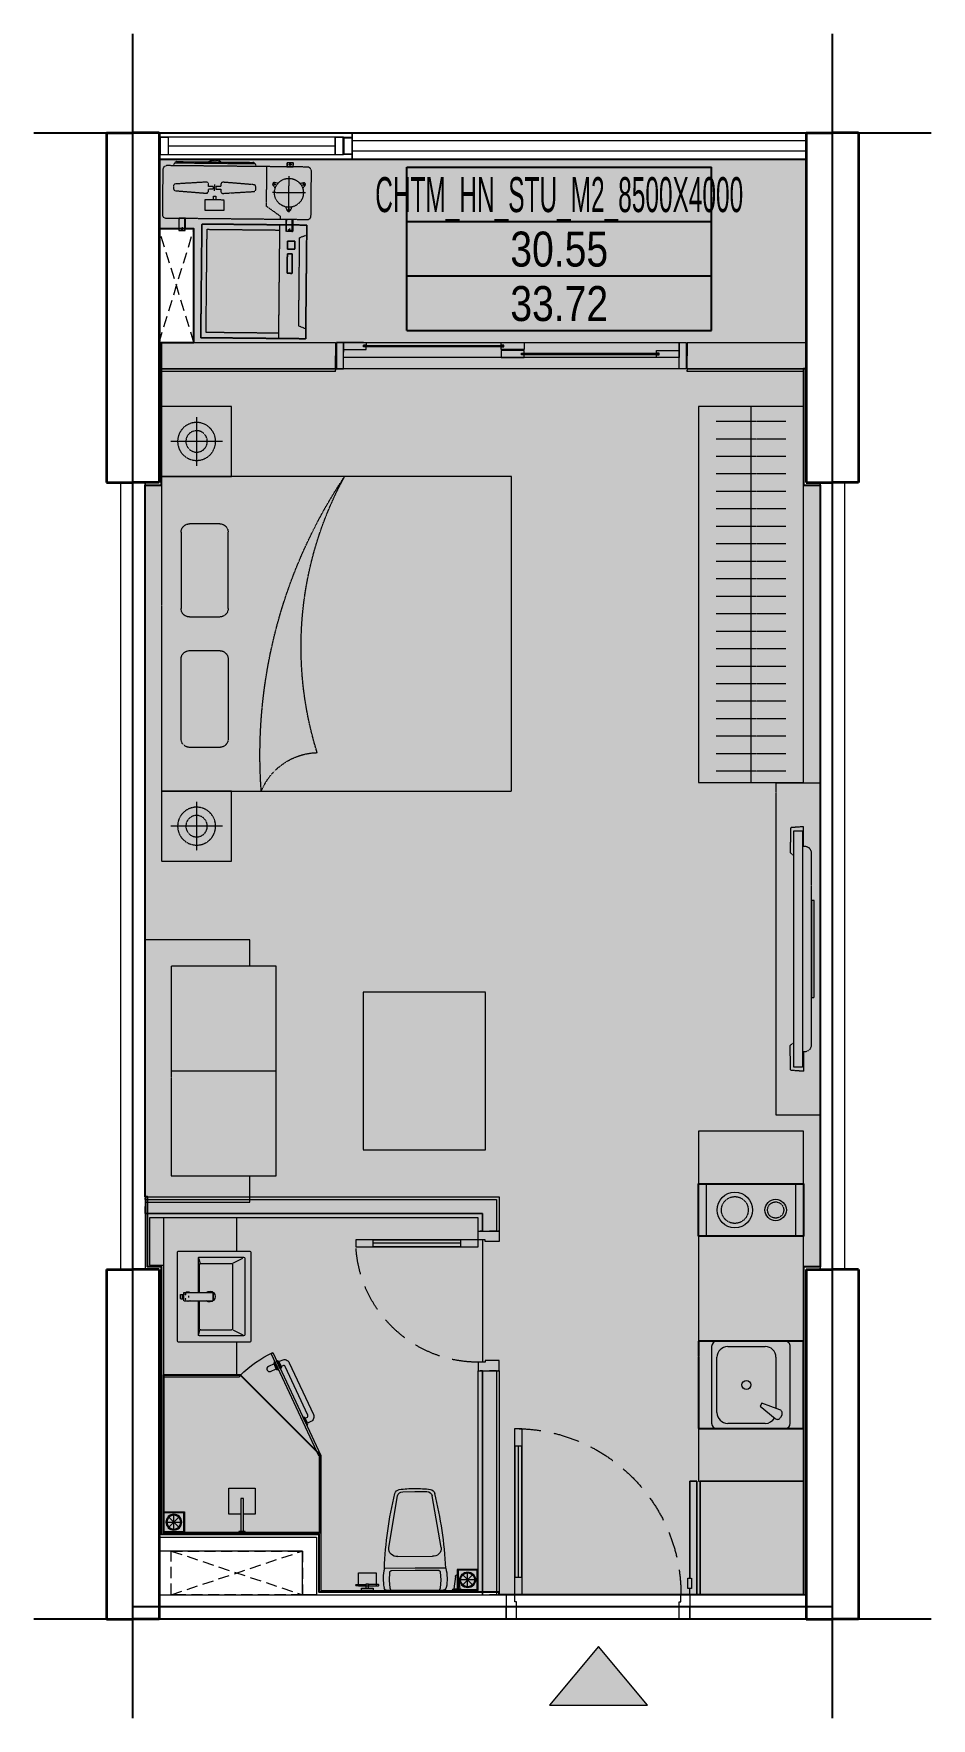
# Model space of a CAD drawing. Header units: millimetres. Extents: x -523 to 4610, y -735 to 8898.
import ezdxf
from ezdxf.enums import TextEntityAlignment as Align

# ---------------------------------------------------------------- set-up
doc = ezdxf.new("R2010")
doc.units = ezdxf.units.MM
doc.linetypes.add('3PN B$0$HIDDENX2', pattern=[0.75, 0.5, -0.25])
doc.linetypes.add('HIDDEN', pattern=[9.525, 6.35, -3.175])
doc.layers.get('0').update_dxf_attribs({"color": 231})
doc.layers.get('DefPoints').update_dxf_attribs({"color": 191})
doc.layers.add('A-AREA-SPACE', color=130, linetype='Continuous', plot=False)
doc.layers.add('A-AREA-WALL-CENTER', color=210, linetype='Continuous', plot=False)
for name, color, linetype, lineweight in [('A-CONC', 2, 'Continuous', 35), ('A-DOOR', 142, 'Continuous', 9), ('A-EQPM', 127, 'Continuous', 9), ('A-FNSH', 253, 'Continuous', 9), ('A-FURN', 251, 'Continuous', 5), ('A-Hatch mau co cau', 7, 'Continuous', 9), ('A-HIDD', 45, 'HIDDEN', 9), ('A-RAIL', 153, 'Continuous', 9), ('A-WALL', 1, 'Continuous', 13), ('A-WALL-INT', 31, 'Continuous', 20), ('A-WALL-PRTN', 6, 'Continuous', 9)]:
    doc.layers.add(name, color=color, linetype=linetype, lineweight=lineweight)
doc.layers.add('stu_t1', color=7, linetype='Continuous', true_color=0xaac0df)
doc.styles.add('VTK_Arial', font='arial.ttf', dxfattribs={"width": 0.8})

# ---------------------------------------------------------------- blocks, each defined once
blk = doc.blocks.new('DT-CAN')
at = {"layer": 'DefPoints'}
for p, q in [((-870.7, 0), (870.7, 0)), ((-870.7, -934.4), (-870.7, 0)), ((870.7, -934.4), (870.7, 0)), ((-870.7, -311.5), (870.7, -311.5)), ((-870.7, -622.9), (870.7, -622.9)), ((-870.7, -934.4), (870.7, -934.4))]:
    blk.add_line(p, q, dxfattribs=at)
at = {"layer": 'DefPoints', "color": 7, "style": 'VTK_Arial', "width": 0.5}
blk.add_attdef('LOAICAN', text='', height=200, dxfattribs=at).set_placement((0, -257.5), align=Align.CENTER)
at = {"layer": 'DefPoints', "color": 5, "style": 'VTK_Arial', "width": 0.8}
blk.add_attdef('DT-TT', text='', height=200, dxfattribs=at).set_placement((0, -569), align=Align.CENTER)
at = {"layer": 'DefPoints', "color": 6, "style": 'VTK_Arial', "width": 0.8}
blk.add_attdef('DT-TIM', text='', height=200, dxfattribs=at).set_placement((0, -880.4), align=Align.CENTER)
blk = doc.blocks.new('*U28')
at = {"ltscale": 0.3}
blk.add_lwpolyline([(45, -300), (45, 0), (555, 0), (555, -300)], close=True, dxfattribs=at)
for centre, radius in [((208, -149.9), 101.6), ((441.3, -149.9), 61.2)]:
    blk.add_circle(centre, radius, dxfattribs=at)
at = {"linetype": 'HIDDEN', "ltscale": 0.3}
for centre, radius in [((208, -149.9), 76.6), ((441.3, -149.9), 46.2)]:
    blk.add_circle(centre, radius, dxfattribs=at)
at = {"layer": 'DefPoints', "color": 250, "ltscale": 0.3}
blk.add_lwpolyline([(0, -300), (0, 0), (600, 0), (600, -300)], close=True, dxfattribs=at)
blk = doc.blocks.new('*U25')
at = {"linetype": 'HIDDEN', "ltscale": 0.3}
for p, q in [((650, 0), (0, 0)), ((0, 0), (0, -600)), ((0, 0), (0, -444.2)), ((0, 0), (650, 0)), ((650, -600), (650, 0)), ((650, 0), (650, -444.2)), ((30, -30), (620, -30)), ((30, -444.2), (30, -30)), ((620, -30), (620, -444.2)), ((0, -600), (0, -444.2)), ((650, -444.2), (0, -444.2)), ((620, -444.2), (30, -444.2)), ((650, -600), (650, -444.2)), ((56.2, -600), (72.3, -559.6)), ((72.3, -559.6), (577.7, -559.6)), ((373.1, -490.4), (373.1, -518.1)), ((483.8, -490.4), (373.1, -490.4)), ((373.1, -518.1), (483.8, -518.1)), ((483.8, -518.1), (483.8, -490.4)), ((511.5, -490.4), (511.5, -531.9)), ((557.7, -490.4), (511.5, -490.4)), ((511.5, -531.9), (557.7, -531.9)), ((557.7, -531.9), (557.7, -490.4)), ((577.7, -559.6), (593.8, -600)), ((0, -600), (650, -600)), ((0, -600), (650, -600))]:
    blk.add_line(p, q, dxfattribs=at)
for points in [[(650, -600), (0, -600), (0, 0), (650, 0)], [(650, -600), (0, -600), (0, -444.2), (0, 0), (650, 0), (650, -444.2)], [(30, -444.2), (30, -30), (620, -30), (620, -444.2)], [(483.8, -518.1), (373.1, -518.1), (373.1, -490.4), (483.8, -490.4)], [(557.7, -531.9), (511.5, -531.9), (511.5, -490.4), (557.7, -490.4)]]:
    blk.add_lwpolyline(points, close=True, dxfattribs=at)
blk = doc.blocks.new('E-CHUNG-TULANH-01')
at = {"linetype": 'HIDDEN', "ltscale": 0.3}
for p, q in [((300, 650), (0, 650)), ((0, 650), (0, 610)), ((0, 650), (555, 650)), ((0, 610), (0, 650)), ((0, 610), (650, 610)), ((650, 610), (0, 610)), ((0, 590), (0, 0)), ((650, 590), (0, 590)), ((0, 590), (650, 590)), ((0, 0), (0, 590)), ((310, 650), (300, 650)), ((555, 650), (310, 650)), ((615, 660), (555, 660)), ((555, 660), (555, 650)), ((555, 660), (555, 640)), ((615, 660), (555, 660)), ((555, 640), (615, 640)), ((615, 650), (615, 660)), ((615, 640), (615, 660)), ((650, 650), (615, 650)), ((650, 610), (650, 650)), ((650, 650), (650, 610)), ((650, 0), (650, 590)), ((650, 590), (650, 0))]:
    blk.add_line(p, q, dxfattribs=at)
blk.add_lwpolyline([(0, 0), (650, 0), (650, 590), (0, 590)], close=True, dxfattribs=at)
blk = doc.blocks.new('F-PN-GIUONG-2000X1800')
at = {"linetype": 'HIDDEN', "ltscale": 0.3}
for p, q in [((332.5, -250.5), (159.2, -250.5)), ((111.4, -298.4), (111.4, -755.8)), ((380.4, -755.8), (380.4, -298.4)), ((159.2, -803.7), (332.5, -803.7)), ((111.4, -1481), (111.4, -1044.2)), ((159.2, -996.3), (332.5, -996.3)), ((380.4, -1044.2), (380.4, -1481)), ((332.5, -1528.8), (159.2, -1528.8))]:
    blk.add_line(p, q, dxfattribs=at)
blk.add_lwpolyline([(2000, 0), (2000, -1800), (0, -1800), (0, 0), (2000, 0)], dxfattribs=at)
for centre, radius, start, end in [((3425.4, -206.5), 2863.1, 175.86471, 213.81984), ((898.8, 135.1), 355.7, 202.32224, 268.49672), ((159.2, -298.4), 47.8, 90, 180), ((332.5, -298.4), 47.8, 0, 90), ((2827.6, -825.1), 2030.2, 162.67464, 208.69937), ((159.2, -755.8), 47.8, 180, 270), ((332.5, -755.8), 47.8, 270, 0), ((159.2, -1044.2), 47.8, 90, 180), ((332.5, -1044.2), 47.8, 0, 90), ((159.2, -1481), 47.8, 180, 270), ((332.5, -1481), 47.8, 270, 0)]:
    blk.add_arc(centre, radius, start, end, dxfattribs=at)
blk = doc.blocks.new('*U26')
at = {"ltscale": 0.3}
blk.add_lwpolyline([(600, 2000), (0, 2000), (0, 0), (600, 0)], close=True, dxfattribs=at)
blk = doc.blocks.new('*U27')
at = {"lineweight": 5, "ltscale": 0.3}
for p, q in [((494.3, 0), (105.7, 0)), ((75, -30.7), (75, -469.3)), ((123.4, -77.5), (131.6, -63.2)), ((247.8, -128), (162.3, -57.7)), ((218.2, -30), (433, -30)), ((494.3, -91.4), (494.3, -408)), ((525, -469.3), (525, -30.7)), ((133.9, -106.9), (237.5, -145.7)), ((156.8, -408), (156.8, -115.5)), ((237.5, -145.7), (247.8, -128)), ((433, -469.3), (218.2, -469.3)), ((105.7, -500), (494.3, -500))]:
    blk.add_line(p, q, dxfattribs=at)
blk.add_circle((325.6, -250), 25.6, dxfattribs=at)
for centre, radius, start, end in [((105.7, -30.7), 30.7, 89.99998, 179.99998), ((141.1, -87.7), 20.5, 149.99998, 249.46231), ((149.3, -73.5), 20.5, 50.53766, 149.99998), ((218.2, -91.4), 61.4, 89.99998, 149.41477), ((433, -91.4), 61.4, 359.99998, 89.99998), ((494.3, -30.7), 30.7, 359.99998, 89.99998), ((105.7, -469.3), 30.7, 179.99998, 269.99998), ((218.2, -408), 61.4, 179.99998, 269.99998), ((433, -408), 61.4, 269.99998, 359.99998), ((494.3, -469.3), 30.7, 269.99998, 359.99998)]:
    blk.add_arc(centre, radius, start, end, dxfattribs=at)
at = {"layer": 'DefPoints', "color": 250, "linetype": 'HIDDEN', "ltscale": 0.3}
blk.add_lwpolyline([(0, 0), (0, -500), (600, -500), (600, 0)], close=True, dxfattribs=at)
blk = doc.blocks.new('E-CHUNG-CUCNONG-DH')
at = {"linetype": 'HIDDEN', "ltscale": 0.3}
for p, q in [((292.8, 313.7), (311.7, 313.7)), ((302.2, 304.3), (302.2, 323.2)), ((-127.5, 157.6), (-127.5, 194.3)), ((221.4, 195.2), (205, 204.7)), ((217.9, 208.1), (208.5, 191.8)), ((297.5, 56.8), (297.5, 245.7)), ((373.6, 195.2), (390, 204.7)), ((386.5, 191.8), (377.1, 208.1)), ((391.9, 151.3), (203.1, 151.3)), ((288.1, 53.9), (306.9, 53.9)), ((297.5, 63.4), (297.5, 44.5)), ((-302.2, -61.4), (-321.1, -61.4)), ((-311.7, -51.9), (-311.7, -70.8)), ((292.8, -61.4), (311.7, -61.4)), ((302.2, -51.9), (302.2, -70.8))]:
    blk.add_line(p, q, dxfattribs=at)
blk.add_lwpolyline([(-406.1, 0), (406.1, 0, 0.414214), (425, 18.9), (425, 275.9, 0.414214), (401.4, 299.6), (-401.4, 299.6, 0.414214), (-425, 275.9), (-425, 18.9, 0.414214)], format="xyb", close=True, dxfattribs=at)
for points in [[(-363.6, 299.6), (-357.7, 314.3, -0.306678), (-344.6, 323.2), (89.6, 323.2, -0.306678), (102.7, 314.3), (108.6, 299.6)], [(219, 177.2), (205.8, 194.1, -0.677033), (214.5, 209.3), (235.8, 206.2)], [(359.2, 206.2), (380.5, 209.3, -0.677033), (389.2, 194.1), (376, 177.2)], [(314.2, 70.4), (306.3, 50.4, -0.677033), (288.7, 50.4), (280.8, 70.4)]]:
    blk.add_lwpolyline(points, format="xyb", dxfattribs=at)
for points in [[(102.7, 314.3), (-357.7, 314.3)], [(250.3, 0), (250.3, 16.2), (170, 72.6), (170, 299.6)], [(286.2, 323.2), (286.2, 299.6)], [(318.3, 323.2), (318.3, 299.6)], [(-134.4, 106.2), (-134.4, 128.2), (-120.6, 128.2), (-120.6, 106.2)], [(-327.7, -70.8), (-327.7, 0)], [(-295.6, -70.8), (-295.6, 0)], [(286.2, -70.8), (286.2, 0)], [(318.3, -70.8), (318.3, 0)]]:
    blk.add_lwpolyline(points, dxfattribs=at)
for points in [[(283.3, 299.6), (321.1, 299.6), (321.1, 323.2), (283.3, 323.2)], [(-182.9, 47.4), (-72.1, 47.4), (-72.1, 106.2), (-182.9, 106.2)], [(283.3, 0), (321.1, 0), (321.1, -70.8), (283.3, -70.8)], [(-292.8, 0), (-330.6, 0), (-330.6, -70.8), (-292.8, -70.8)]]:
    blk.add_lwpolyline(points, close=True, dxfattribs=at)
for centre, radius in [((302.2, 313.7), 4.72), ((297.5, 151.3), 82.6), ((-311.7, -61.4), 4.72), ((302.2, -61.4), 4.72)]:
    blk.add_circle(centre, radius, dxfattribs=at)
blk.add_arc((-127.5, 257.1), 75.6, 61.04446, 118.95554, dxfattribs=at)
for points, weights, knots in [([(-162.1, 193.1), (-162.1, 188.2), (-162.1, 183.3), (-148.2, 183.3), (-134.3, 183.3), (-134.3, 175.9), (-134.3, 168.6), (-148.2, 168.6), (-162.1, 168.6), (-162.1, 163.7), (-162.1, 158.8), (-162.1, 152.4), (-166.6, 148), (-171, 143.6), (-177.1, 144.2), (-264, 150.3), (-350.9, 156.5), (-363.6, 157.6), (-363.6, 171.1), (-363.6, 175.9), (-363.6, 180.7), (-363.6, 194.3), (-350.9, 195.4), (-264, 201.6), (-177.1, 207.7), (-171, 208.2), (-166.6, 203.9), (-162.1, 199.5), (-162.1, 193.1)], [1, 1, 1, 1, 1, 1, 1, 1, 1, 1, 1, 0.916058650995, 1, 0.916058650995, 1, 1, 1, 0.734760240583, 1, 1, 1, 0.734760240583, 1, 1, 1, 0.916058650995, 1, 0.916058650995, 1], [0, 0, 0, 1, 1, 2, 2, 3, 3, 4, 4, 5, 5, 5.825313, 5.825313, 6.650626, 6.650626, 7.650626, 7.650626, 9.141593, 9.141593, 10.141593, 10.141593, 11.632559, 11.632559, 12.632559, 12.632559, 13.457872, 13.457872, 14.283185, 14.283185, 14.283185]), ([(95.9, 156.5), (9, 150.3), (-77.9, 144.2), (-84, 143.6), (-88.4, 148), (-92.9, 152.4), (-92.9, 158.8), (-92.9, 163.7), (-92.9, 168.6), (-106.8, 168.6), (-120.7, 168.6), (-120.7, 175.9), (-120.7, 183.3), (-106.8, 183.3), (-92.9, 183.3), (-92.9, 188.2), (-92.9, 193.1), (-92.9, 199.5), (-88.4, 203.9), (-84, 208.2), (-77.9, 207.7), (9, 201.6), (95.9, 195.4), (108.6, 194.3), (108.6, 180.7), (108.6, 175.9), (108.6, 171.1), (108.6, 157.6), (95.9, 156.5)], [1, 1, 1, 0.916058650995, 1, 0.916058650995, 1, 1, 1, 1, 1, 1, 1, 1, 1, 1, 1, 0.916058650995, 1, 0.916058650995, 1, 1, 1, 0.734760240583, 1, 1, 1, 0.734760240583, 1], [0, 0, 0, 1, 1, 1.825313, 1.825313, 2.650626, 2.650626, 3.650626, 3.650626, 4.650626, 4.650626, 5.650626, 5.650626, 6.650626, 6.650626, 7.650626, 7.650626, 8.475939, 8.475939, 9.301253, 9.301253, 10.301253, 10.301253, 11.792219, 11.792219, 12.792219, 12.792219, 14.283185, 14.283185, 14.283185])]:
    blk.add_rational_spline(points, weights, degree=2, knots=knots, dxfattribs=at)
blk = doc.blocks.new('*U21')
at = {"linetype": 'HIDDEN', "ltscale": 0.3}
blk.add_line((1960, 85), (40, 85), dxfattribs=at)
for p, q in [((158.1, 15.5), (158.1, 24.5)), ((1060.6, 60.5), (1060.6, 69.5))]:
    blk.add_line(p, q)
blk.add_lwpolyline([(0, 0), (2000, 0), (2000, 150), (0, 150)], close=True)
for points in [[(40, 54.5), (40, 0), (0, 0), (0, 150), (40, 150), (40, 0), (40, 0), (40, 54.5)], [(1960, 54.5), (1960, 0), (2000, 0), (2000, 150), (1960, 150), (1960, 0), (1960, 0), (1960, 54.5)], [(155, 0), (40, 0), (40, 10), (40, 10), (40, 40), (155, 40), (162, 40), (170, 40), (170, 25), (155, 25), (155, 15)], [(155, 0), (162, 0), (170, 0), (170, 15), (155, 15)], [(158.1, 15.5), (954, 15.5), (954, 24.5), (158.1, 24.5)], [(1072.5, 45), (942.5, 45), (942.5, 45), (942.5, 45), (942.5, 85), (1057.5, 85), (1064.5, 85), (1072.5, 85), (1072.5, 70), (1057.5, 70), (1057.5, 60), (1072.5, 60), (1072.5, 45)], [(942.5, 0), (1072.5, 0), (1072.5, 0), (1072.5, 0), (1072.5, 40), (957.5, 40), (950.5, 40), (942.5, 40), (942.5, 25), (957.5, 25), (957.5, 15), (942.5, 15), (942.5, 0)], [(1060.6, 60.5), (1842, 60.5), (1842, 69.5), (1060.6, 69.5)], [(1960, 45), (1960, 45), (1960, 85), (1845.5, 85), (1838.5, 85), (1830.5, 85), (1830.5, 70), (1845.5, 70), (1845.5, 60)], [(1845.5, 60), (1830.5, 60), (1830.5, 45), (1960, 45), (1960, 45), (1960, 45), (1960, 45)]]:
    blk.add_lwpolyline(points)
blk = doc.blocks.new('E-VS-VOISENTAM-01')
at = {"color": 0}
blk.add_lwpolyline([(-105.3, -7.6), (-105.3, -75.1), (-255.3, -75.1), (-255.3, 74.9), (-105.3, 74.9), (-105.3, 7.4)], dxfattribs=at)
for points in [[(-195.1, -7.6), (-6.3, -7.6), (-6.3, 7.4), (-195.1, 7.4)], [(-6.3, -17.9), (0, -17.9), (0, 17.9), (-6.3, 17.9)]]:
    blk.add_lwpolyline(points, close=True, dxfattribs=at)
blk = doc.blocks.new('E-VS-LAVABO-01')
at = {"extrusion": (0, 0, -1)}
for p, q in [((-260, 86), (-260, 494)), ((-254, 500), (254, 500)), ((260, 494), (260, 86)), ((-225, 206), (-225, 459)), ((-219, 465), (219, 465)), ((-190.4, 397.6), (-218.8, 454.4)), ((-190, 213.5), (-190, 389)), ((-184, 395), (184, 395)), ((190, 213.5), (190, 389)), ((190.4, 397.6), (218.8, 454.4)), ((225, 459), (225, 206)), ((-24, 200), (-219, 200)), ((-217.6, 203), (-192.4, 208.4)), ((-24, 207.5), (-184, 207.5)), ((-22, 283.7), (22, 283.7)), ((184, 207.5), (24, 207.5)), ((219, 200), (24, 200)), ((217.6, 203), (192.4, 208.4)), ((-25.4, 150), (-26.5, 150)), ((-24, 150), (-24, 151.6)), ((-15.5, 128.2), (-13.1, 128.2)), ((-12.5, 124.1), (-12.5, 128.5)), ((-12.5, 99.6), (-12.5, 113.7)), ((-10.5, 115.7), (-7.5, 115.7)), ((10.5, 97.6), (-10.5, 97.6)), ((7.5, 115.5), (-7.5, 115.5)), ((5, 145), (-5, 145)), ((7.5, 115.7), (10.5, 115.7)), ((12.5, 123.8), (13.1, 123.8)), ((12.5, 99.6), (12.5, 113.7)), ((13.1, 126), (14.9, 126)), ((14.9, 123.8), (15.5, 123.8)), ((26.5, 150), (25.4, 150)), ((254, 80), (-254, 80))]:
    blk.add_line(p, q, dxfattribs=at)
for p, q in [((-260, 420), (-450, 420)), ((-450, 420), (-450, 0)), ((450, 420), (260, 420)), ((450, 0), (450, 420)), ((-450, 0), (450, 0))]:
    blk.add_line(p, q)
at = {"extrusion": (0, 0, -1), "flags": 128}
for points in [[(24, 119), (24, 281.7), (24, 282.4)], [(-24, 119), (-24, 281.7), (-24, 282.4)], [(-22, 117), (-15.6, 117), (15.6, 117), (22, 117)], [(12, 115), (14.4, 116.3), (15.6, 117)], [(12.8, 128.8), (15.5, 128.8), (15.5, 128.2), (13.1, 128.2), (13.1, 124.4), (15.5, 124.4), (15.5, 123.8), (12.8, 123.8), (15.5, 123.8)], [(11, 114), (10.5, 114), (-10.5, 114), (-11, 114)], [(10.5, 108.1), (0, 108.1), (-10.5, 108.1)], [(-15.6, 117), (-14.4, 116.3), (-12, 115)]]:
    blk.add_lwpolyline(points, dxfattribs=at)
for points in [[(22, 284.4), (-22, 284.4)], [(-12.5, 128.8), (-12.5, 123.8), (-13.1, 123.8), (-13.1, 126), (-14.9, 126), (-14.9, 123.8), (-15.5, 123.8), (-15.5, 128.8), (-14.9, 128.8), (-14.9, 126.6), (-13.1, 126.6), (-13.1, 128.8)]]:
    blk.add_lwpolyline(points, close=True, dxfattribs=at)
at = {"extrusion": (0, 0, -1)}
for centre, radius, start, end in [((254, 494), 6, 0, 90), ((-254, 494), 6, 90, 180), ((219, 459), 6, 0, 90), ((184, 389), 6, 0, 90), ((-184, 389), 6, 90, 180), ((-219, 459), 6, 90, 180), ((0, 265), 31, 320.62686, 219.37314), ((219, 206), 6, 270, 0), ((184, 213.5), 6, 270, 0), ((22, 281.7), 1.99, 0.21514, 90.21353), ((-22, 281.7), 1.99, 89.78647, 179.78486), ((-184, 213.5), 6, 180, 270), ((-219, 206), 6, 180, 270), ((0, 139.7), 27.5, 330.77713, 28.28414), ((0, 139.7), 26.5, 334.91237, 24.22074), ((22, 119), 2, 270, 0), ((12.8, 128.5), 0.298, 89.78647, 179.78486), ((12.8, 124.1), 0.298, 180.21514, 270.21353), ((12.8, 124.1), 0.298, 180.21514, 270.21353), ((10.5, 113.7), 2, 0, 39.64467), ((11, 112.5), 1.5, 0, 90), ((11, 109.6), 1.5, 270, 0), ((10.5, 99.6), 2, 270, 0), ((10.5, 113.7), 2, 40.21561, 90), ((-10.5, 113.7), 2, 90, 139.5327), ((-10.5, 99.6), 2, 180, 270), ((-11, 112.5), 1.5, 90, 180), ((-11, 109.6), 1.5, 180, 270), ((-10.5, 113.7), 2, 140.36277, 180), ((-22, 119), 2, 180, 270), ((0, 139.7), 26.5, 154.68391, 205.08763), ((0, 139.7), 27.5, 151.64819, 209.22287), ((254, 86), 6, 270, 0), ((-254, 86), 6, 180, 270)]:
    blk.add_arc(centre, radius, start, end, dxfattribs=at)
for centre, major_axis, start_param, end_param in [((-22, 282.4), (2, 0), 1.570796, 3.141593), ((22, 282.4), (-2, 0), 3.141593, 4.712389)]:
    blk.add_ellipse(centre, major_axis=major_axis, ratio=0.984382, start_param=start_param, end_param=end_param)
for points, knots in [([(-24, 150.6), (-24, 150.8), (-24, 151.4), (-24, 152.7), (-24, 154.5), (-24, 156.5), (-24, 158.3), (-24, 159.4), (-24, 159.7)], [0, 0, 0, 0, 0.170042, 0.387138, 0.569985, 0.748798, 0.931358, 1, 1, 1, 1]), ([(-10.5, 108.1), (-10.6, 108.1), (-10.7, 108.1), (-10.8, 108.1), (-11, 108.1), (-11, 108.1), (-11, 108.1)], [0, 0, 0, 0, 0.250855, 0.500152, 0.749125, 1, 1, 1, 1]), ([(10.5, 108.1), (10.6, 108.1), (10.7, 108.1), (10.8, 108.1), (11, 108.1), (11, 108.1), (11, 108.1)], [0, 0, 0, 0, 0.250855, 0.500152, 0.749125, 1, 1, 1, 1]), ([(24, 150.6), (24, 150.8), (24, 151.4), (24, 152.7), (24, 154.5), (24, 156.5), (24, 158.3), (24, 159.4), (24, 159.7)], [0, 0, 0, 0, 0.170042, 0.387138, 0.569985, 0.748798, 0.931358, 1, 1, 1, 1])]:
    blk.add_open_spline(points, degree=3, knots=knots)
blk = doc.blocks.new('E-VS-BONCAU-01')
for p, q in [((-145.5, -13.9), (-139.8, 0.5)), ((-148.9, -57.3), (-145.5, -13.9)), ((-146.2, -104.4), (-148.9, -57.3)), ((145.4, -15), (148.5, -58.4)), ((148.5, -58.4), (145.4, -105.5)), ((213.1, -0.8), (265.4, -1)), ((221.8, -9.6), (256.7, -9.7)), ((230.2, -79.4), (221.8, -9.6)), ((256.7, -9.7), (247.7, -79.5)), ((-0.5, -126.3), (-176.3, -125.6)), ((-136.7, -112.2), (-146.2, -104.4)), ((-0.4, -113.3), (-136.7, -112.2)), ((-0.5, -126.3), (-0.5, -126.3)), ((175.4, -127), (-0.5, -126.3)), ((135.8, -113.2), (-0.4, -113.3)), ((145.4, -105.5), (135.8, -113.2)), ((-150.9, -245), (-101.2, -539.8)), ((-100, -194.5), (98.5, -195.2)), ((149, -246.1), (97.1, -540.5)), ((-71.2, -564.4), (-2.2, -564.6)), ((-2.2, -564.6), (66.9, -564.9))]:
    blk.add_line(p, q)
for points in [[(-307.4, -12.3), (-240.3, -12.3), (-240.3, 0.4), (-307.4, 0.4)], [(-324.6, -100.9), (-223.3, -100.9), (-223.3, -24.5), (-324.6, -24.5)], [(-281.4, -35.9), (-281.4, -12.3), (-266.2, -12.3), (-266.2, -35.9)]]:
    blk.add_lwpolyline(points, close=True)
for points in [[(160.1, -0.6), (0, 0), (-160.1, 0.6)], [(139.8, -0.5), (145.4, -15)]]:
    blk.add_lwpolyline(points)
for points in [[(-337.2, -33.4), (-281.4, -33.4), (-281.4, -26.6), (-337.2, -26.6, 1)], [(-210.5, -33.4), (-266.2, -33.4), (-266.2, -26.6), (-210.5, -26.6, -1)]]:
    blk.add_lwpolyline(points, format="xyb", close=True)
for centre, radius, start, end in [((225.4, 2.7), 12.8, 195.93034, 253.62994), ((238.9, -79.4), 8.72, 179.78014, 359.78014), ((253.1, 2.6), 12.8, 285.93034, 343.62994)]:
    blk.add_arc(centre, radius, start, end)
for centre, major_axis, ratio, start_param, end_param in [((-160.1, -17.6), (-12.9, -12.8), 1, 3.926991, 5.363819), ((-160.1, -17.6), (-12.9, -12.8), 1, 3.926991, 5.363819), ((-160.1, -17.6), (-12.9, -12.8), 1, 3.926991, 5.363819), ((160, -18.8), (-12.9, -12.8), 1, 2.490163, 3.926991), ((160, -18.8), (-12.9, -12.8), 1, 2.490163, 3.926991), ((-309.7, -59.9), (-491.9, 11.9), 0.754969, 2.992228, 3.290957), ((1638.9, -88), (-275.8, 1956.4), 0.917923, 1.461172, 1.68042), ((-105.7, -239.6), (-32.1, 32.3), 1, 5.374496, 7.190108), ((103.9, -240.4), (-32.3, -32.1), 1, 2.23467, 4.050282), ((-85.9, -545.6), (-22.1, -22), 1, -0.518895, 0.614897), ((-85.9, -545.6), (-22.1, -22), 1, -0.518895, 0.614897), ((-71, -533.5), (-21.8, 21.9), 1, 0.993435, 2.351364), ((-9.9, -27.7), (-393.7, -390.7), 1, 0.641923, 0.802984), ((-9.9, -27.7), (-393.7, -390.7), 1, 0.641923, 0.802984), ((9.6, -27.8), (-390.7, 393.7), 1, 2.338609, 2.49967), ((9.6, -27.8), (-390.7, 393.7), 1, 2.338609, 2.49967), ((66.9, -534), (-21.8, 21.9), 1, 2.361025, 3.718954), ((81.7, -546.2), (-22.1, -22), 1, 0.955899, 2.089692), ((81.7, -546.2), (-22.1, -22), 1, 0.955899, 2.089692)]:
    blk.add_ellipse(centre, major_axis=major_axis, ratio=ratio, start_param=start_param, end_param=end_param)
at = {"extrusion": (0, 0, -1)}
for centre, major_axis, ratio, start_param, end_param in [((309.2, -62.3), (492, 8.1), 0.754969, 2.992228, 3.290957), ((-1639.5, -75.4), (-290.8, -1954.2), 0.917923, 4.602765, 4.822013)]:
    blk.add_ellipse(centre, major_axis=major_axis, ratio=ratio, start_param=start_param, end_param=end_param, dxfattribs=at)
blk = doc.blocks.new('E-CHUNG-LOUVER')
blk.add_line((1100, 150), (0, 150))
at = {"linetype": 'HIDDEN', "ltscale": 0.3}
blk.add_line((50, 75), (1000, 75), dxfattribs=at)
for points in [[(0, 150), (1100, 150), (1100, 0), (0, 0)], [(1050, 125), (0, 125), (0, 25), (1050, 25)], [(48.5, 123.5), (1.5, 123.5), (1.5, 26.5), (48.5, 26.5)], [(1048.5, 123.5), (1001.5, 123.5), (1001.5, 26.5), (1048.5, 26.5)], [(1100, 25), (1050, 25), (1050, 125), (1100, 125)], [(1097, 28), (1053, 28), (1053, 122), (1097, 122)]]:
    blk.add_lwpolyline(points, close=True)
for points in [[(50, 125), (0, 125), (0, 25), (50, 25), (50, 125), (0, 125)], [(1050, 125), (1000, 125), (1000, 25), (1050, 25), (1050, 125), (1000, 125)]]:
    blk.add_lwpolyline(points)
blk = doc.blocks.new('*U31')
blk.add_line((2595, 150), (0, 150))
for points in [[(0, 150), (2595, 150), (2595, 0), (0, 0)], [(0, 105), (2595, 105), (2595, 45), (0, 45)]]:
    blk.add_lwpolyline(points, close=True)
blk = doc.blocks.new('*U23')
blk.add_line((-100, -70), (-850, -70))
for points in [[(140, 0), (140, -60), (40, -60), (40, -50), (0, -50), (0, 0)], [(0, -50), (-950, -50), (-950, -90), (0, -90)], [(-100, -50), (-100, -90), (-850, -90), (-850, -50)], [(140, -1050), (140, -990), (40, -990), (40, -1000), (0, -1000), (0, -1050)]]:
    blk.add_lwpolyline(points, close=True)
at = {"linetype": '3PN B$0$HIDDENX2', "ltscale": 300}
blk.add_arc((0, -50), 950, 180, 270, dxfattribs=at)
blk = doc.blocks.new('*U24')
blk.add_line((-100, 70), (-600, 70))
for points in [[(120, 800), (120, 740), (40, 740), (40, 750), (0, 750), (0, 800)], [(0, 50), (-700, 50), (-700, 90), (0, 90)], [(-100, 50), (-100, 90), (-600, 90), (-600, 50)], [(120, 0), (120, 60), (40, 60), (40, 50), (0, 50), (0, 0)]]:
    blk.add_lwpolyline(points, close=True)
at = {"linetype": '3PN B$0$HIDDENX2', "ltscale": 300}
blk.add_arc((0, 50), 700, 90, 180, dxfattribs=at)
blk = doc.blocks.new('F-PN-DONGIUONG-01')
at = {"linetype": 'HIDDEN', "ltscale": 0.3}
for p, q in [((-200, -348.1), (-200, -51.9)), ((-338.8, -200), (-61.2, -200))]:
    blk.add_line(p, q, dxfattribs=at)
blk.add_lwpolyline([(0, -400), (-400, -400), (-400, 0), (0, 0)], close=True, dxfattribs=at)
for radius in [108.5, 61.3]:
    blk.add_circle((-200, -200), radius, dxfattribs=at)
blk = doc.blocks.new('*U30')
at = {"linetype": 'HIDDEN', "ltscale": 0.3}
for points in [[(1900, 0), (1900, -250), (0, -250), (0, 0)], [(673.1, -33.8), (673.1, -48), (1226.9, -48), (1226.9, -33.8)], [(1625, -100), (1625, -150), (275, -150), (275, -100)]]:
    blk.add_lwpolyline(points, close=True, dxfattribs=at)
for points in [[(364.2, -93.8), (250.4, -93.8), (256.3, -167.7), (398.5, -171.1), (415.2, -150)], [(1535.8, -93.8), (1649.6, -93.8), (1643.7, -167.7), (1501.5, -171.1), (1484.8, -150)]]:
    blk.add_lwpolyline(points, dxfattribs=at)
blk.add_lwpolyline([(1535.8, -100), (1535.8, -86.3, 0.414214), (1497.4, -48), (402.6, -48, 0.414214), (364.2, -86.3), (364.2, -100)], format="xyb", close=True, dxfattribs=at)
blk = doc.blocks.new('E-CHUNG-GATHOATSAN-01')
at = {"ltscale": 2}
for p, q in [((60, 20), (60, 100)), ((100, 60), (20, 60)), ((88.3, 88.3), (31.7, 31.7)), ((88.3, 31.7), (31.7, 88.3))]:
    blk.add_line(p, q, dxfattribs=at)
for points in [[(120, 120), (0, 120), (0, 0), (120, 0)], [(115, 115), (5, 115), (5, 5), (115, 5)]]:
    blk.add_lwpolyline(points, close=True, dxfattribs=at)
for radius in [45, 40]:
    blk.add_circle((60, 60), radius, dxfattribs=at)
blk = doc.blocks.new('*U33')
at = {"linetype": 'HIDDEN', "ltscale": 0.3}
for p, q in [((86.1, 499.5), (86.1, 101.1)), ((186.1, 499.5), (186.1, 101.1)), ((286.1, 499.5), (286.1, 101.1)), ((386.1, 499.5), (386.1, 101.1)), ((486.1, 499.5), (486.1, 101.1)), ((586.1, 499.5), (586.1, 101.1)), ((686.1, 499.5), (686.1, 101.1)), ((786.1, 499.5), (786.1, 101.1)), ((886.1, 499.5), (886.1, 101.1)), ((986.1, 499.5), (986.1, 101.1)), ((1086.1, 499.5), (1086.1, 101.1)), ((1186.1, 499.5), (1186.1, 101.1)), ((1286.1, 499.5), (1286.1, 101.1)), ((1386.1, 499.5), (1386.1, 101.1)), ((1486.1, 499.5), (1486.1, 101.1)), ((1586.1, 499.5), (1586.1, 101.1)), ((1686.1, 499.5), (1686.1, 101.1)), ((1786.1, 499.5), (1786.1, 101.1)), ((1886.1, 499.5), (1886.1, 101.1)), ((1986.1, 499.5), (1986.1, 101.1)), ((2086.1, 499.5), (2086.1, 101.1)), ((0, 300), (2150, 300))]:
    blk.add_line(p, q, dxfattribs=at)
blk.add_lwpolyline([(0, 0), (2150, 0), (2150, 600), (0, 600)], close=True, dxfattribs=at)
blk = doc.blocks.new('*U68')
at = {"linetype": 'HIDDEN', "ltscale": 0.3}
for p, q in [((-750, -150), (-750, -1350)), ((-150, -150), (-750, -150)), ((-150, -1350), (-150, -150)), ((-150, -750), (-750, -750)), ((-750, -1350), (-150, -1350))]:
    blk.add_line(p, q, dxfattribs=at)
blk.add_lwpolyline([(-600, -1350), (-600, -1500), (0, -1500), (0, 0), (-600, 0), (-600, -150)], dxfattribs=at)
blk = doc.blocks.new('F-PK-BANSOAN-01')
at = {"linetype": 'HIDDEN', "ltscale": 0.3}
blk.add_lwpolyline([(-700, -900), (-700, 0), (0, 0), (0, -900)], close=True, dxfattribs=at)
blk = doc.blocks.new('MB TDH-R1.06$0$Tonkin_Dg63_63x220_P')
for p, q in [((50.27, 18.72), (54.97, 20.43)), ((50.88, 17.03), (55.58, 18.74)), ((22.08, 8.46), (17.38, 6.75))]:
    blk.add_line(p, q)
blk.add_lwpolyline([(0, 0), (0.34, -0.94), (60.14, 20.83), (59.8, 21.77)], close=True)
for points in [[(53.82, 20.65), (53.14, 22.53, 0.414214), (49.29, 24.33), (19.22, 13.38, 0.414214), (17.43, 9.54), (18.11, 7.66), (20.93, 8.68), (20.59, 9.62, -0.414214), (21.19, 10.9), (49.38, 21.17, -0.414214), (50.66, 20.57), (51, 19.63), (53.82, 20.65)], [(54.85, 17.83), (56.04, 14.55, -1), (53.23, 13.52), (52.03, 16.81), (54.85, 17.83)]]:
    blk.add_lwpolyline(points, format="xyb")
for points in [[(50.41, 18.35), (55.1, 20.06), (54.97, 20.43), (54.2, 20.79), (50.63, 19.49), (50.27, 18.72), (50.41, 18.35)], [(50.75, 17.41), (55.45, 19.12), (55.58, 18.74), (55.22, 17.97), (51.65, 16.67), (50.88, 17.03), (50.75, 17.41)], [(22.21, 8.09), (17.52, 6.38), (17.38, 6.75), (17.74, 7.52), (21.31, 8.82), (22.08, 8.46), (22.21, 8.09)]]:
    blk.add_lwpolyline(points)
at = {"ltscale": 5}
blk.add_arc((0, 0), 63.64, 0, 20, dxfattribs=at)
blk = doc.blocks.new('*U88')
for points in [[(0, 920), (-440.3, 920), (-430.8, 910), (0, 910), (0, 920)], [(0, 920), (-440.3, 920), (-430.8, 910), (0, 910), (0, 920)], [(-900, 20), (-900, 460.4), (-890, 450.4), (-890, 20), (-900, 20)], [(-900, 20), (-900, 460.4), (-890, 450.4), (-890, 20), (-900, 20)]]:
    blk.add_lwpolyline(points)
at = {"layer": 'DefPoints'}
blk.add_lwpolyline([(-440.3, 920), (0, 920), (0, 20), (-900, 20), (-900, 460.4), (-440.3, 920)], dxfattribs=at)
at = {"xscale": 10.21370210187853, "yscale": 10.21370210187853, "zscale": 10.21370210187853, "rotation": 44.99999999999083}
blk.add_blockref('MB TDH-R1.06$0$Tonkin_Dg63_63x220_P', (-900, 460.4), dxfattribs=at)
blk = doc.blocks.new('A$C99de5d64')
at = {"layer": 'A-Hatch mau co cau', "true_color": 0xb30000}
h = blk.add_hatch(color=12, dxfattribs=at)
h.dxf.hatch_style = 1
h.paths.add_polyline_path([(-174.8, 210), (0, 0), (175.2, 210)])
at = {"layer": 'A-Hatch mau co cau', "color": 12, "true_color": 0xb30000}
blk.add_lwpolyline([(-174.8, 210), (0, 0), (175.2, 210)], close=True, dxfattribs=at)

msp = doc.modelspace()

# ---------------------------------------------------------------- hatches: boundary and pattern name
at = {"layer": 'stu_t1', "ltscale": 0.3}
h = msp.add_hatch(color=256, dxfattribs=at)
h.dxf.hatch_style = 1
h.paths.add_polyline_path([(208.4, 7781.1), (193.4, 7781.1), (193.4, 8181.1), (1298.4, 8181.1), (3893.4, 8181.1), (3893.4, 6981.1), (3878.4, 6981.1), (3878.4, 6316.1), (3973.4, 6316.1), (3973.4, 1846.1), (3878.4, 1846.1), (3878.4, -28.9), (2138.4, -28.9), (2138.4, -13.9), (1108.4, -13.9), (1108.4, 286.1), (1108.4, 316.1), (208.4, 316.1), (208.4, 1846.1), (128.4, 1846.1), (128.4, 2246.1), (113.4, 2246.1), (113.4, 6316.1), (208.4, 6316.1), (208.4, 7131.1), (393.4, 7131.1), (393.4, 7781.1)])

# ---------------------------------------------------------------- linework, layer by layer
at = {"layer": 'A-AREA-SPACE'}
msp.add_lwpolyline([(208.4, 7781.1), (193.4, 7781.1), (193.4, 8181.1), (1298.4, 8181.1), (1298.4, 8181.1), (3893.4, 8181.1), (3893.4, 6981.1), (3878.4, 6981.1), (3878.4, 6316.1), (3973.4, 6316.1), (3973.4, 1846.1), (3878.4, 1846.1), (3878.4, -28.9), (2138.4, -28.9), (2138.4, -13.9), (1108.4, -13.9), (1108.4, 286.1), (1108.4, 286.1), (1108.4, 316.1), (208.4, 316.1), (208.4, 1846.1), (128.4, 1846.1), (128.4, 2246.1), (113.4, 2246.1), (113.4, 6316.1), (208.4, 6316.1), (208.4, 7131.1), (208.4, 7131.1), (208.4, 7131.1), (393.4, 7131.1), (393.4, 7781.1), (208.4, 7781.1)], close=True, dxfattribs=at)
at = {"layer": 'A-AREA-WALL-CENTER'}
msp.add_lwpolyline([(43.4, 8331.1), (1358.4, 8331.1), (1358.4, 8331.1), (3893.4, 8331.1), (3893.4, 8331.1), (4043.4, 8331.1), (4043.4, -98.9), (43.4, -98.9)], close=True, dxfattribs=at)
at = {"layer": 'A-CONC'}
for p, q in [((-106.6, 8331.1), (43.4, 8331.1)), ((-106.6, 8331.1), (-106.6, 6331.1)), ((193.4, 8331.1), (43.4, 8331.1)), ((193.4, 8331.1), (193.4, 6331.1)), ((3893.4, 8331.1), (4043.4, 8331.1)), ((3893.4, 8331.1), (3893.4, 6331.1)), ((4193.4, 8331.1), (4043.4, 8331.1)), ((4193.4, 8331.1), (4193.4, 6331.1)), ((-106.6, 6331.1), (43.4, 6331.1)), ((193.4, 6331.1), (43.4, 6331.1)), ((3893.4, 6331.1), (4043.4, 6331.1)), ((4193.4, 6331.1), (4043.4, 6331.1)), ((-106.6, 1831.1), (43.4, 1831.1)), ((-106.6, 1831.1), (-106.6, -168.9)), ((193.4, 1831.1), (43.4, 1831.1)), ((193.4, 1831.1), (193.4, -168.9)), ((3893.4, 1831.1), (4043.4, 1831.1)), ((3893.4, 1831.1), (3893.4, -168.9)), ((4193.4, 1831.1), (4043.4, 1831.1)), ((4193.4, 1831.1), (4193.4, -168.9)), ((-106.6, -168.9), (43.4, -168.9)), ((193.4, -168.9), (43.4, -168.9)), ((3893.4, -168.9), (4043.4, -168.9)), ((4193.4, -168.9), (4043.4, -168.9))]:
    msp.add_line(p, q, dxfattribs=at)
at = {"layer": 'A-FNSH', "ltscale": 0.3}
for p, q in [((1203.4, 6981.1), (193.4, 6981.1)), ((193.4, 6981.1), (193.4, 6331.1)), ((1203.4, 6966.1), (208.4, 6966.1)), ((208.4, 6966.1), (208.4, 6316.1)), ((1203.4, 6981.1), (1203.4, 6973.6)), ((1203.4, 6966.1), (1203.4, 6973.6)), ((3893.4, 6981.1), (3213.4, 6981.1)), ((3213.4, 6981.1), (3213.4, 6973.6)), ((3213.4, 6966.1), (3213.4, 6973.6)), ((3878.4, 6966.1), (3213.4, 6966.1)), ((3878.4, 6316.1), (3878.4, 6966.1)), ((3893.4, 6331.1), (3893.4, 6981.1)), ((193.4, 6331.1), (113.4, 6331.1)), ((113.4, 6331.1), (113.4, 6323.6)), ((113.4, 6316.1), (113.4, 6323.6)), ((208.4, 6316.1), (113.4, 6316.1)), ((3973.4, 6316.1), (3878.4, 6316.1)), ((3973.4, 6331.1), (3893.4, 6331.1)), ((3973.4, 6331.1), (3973.4, 6323.6)), ((3973.4, 6316.1), (3973.4, 6323.6)), ((113.4, 2246.1), (113.4, 2238.6)), ((113.4, 2246.1), (2138.4, 2246.1)), ((113.4, 2231.1), (113.4, 2238.6)), ((113.4, 2231.1), (2123.4, 2231.1)), ((2123.4, 2231.1), (2123.4, 2051.1)), ((2138.4, 2246.1), (2138.4, 2051.1)), ((2123.4, 2051.1), (2130.9, 2051.1)), ((2138.4, 2051.1), (2130.9, 2051.1)), ((2042.9, 2001.1), (2042.9, 1301.1)), ((3973.4, 1846.1), (3878.4, 1846.1)), ((3878.4, 1846.1), (3878.4, -28.9)), ((3973.4, 1831.1), (3893.4, 1831.1)), ((3893.4, 1831.1), (3893.4, -28.9)), ((3973.4, 1846.1), (3973.4, 1838.6)), ((3973.4, 1831.1), (3973.4, 1838.6)), ((2123.4, 1251.1), (2130.9, 1251.1)), ((2123.4, 1251.1), (2123.4, -28.9)), ((2138.4, 1251.1), (2130.9, 1251.1)), ((2138.4, 1251.1), (2138.4, -28.9)), ((2123.4, -28.9), (2130.9, -28.9)), ((2138.4, -28.9), (2130.9, -28.9)), ((3878.4, -28.9), (3885.9, -28.9)), ((3893.4, -28.9), (3885.9, -28.9))]:
    msp.add_line(p, q, dxfattribs=at)
at = {"layer": 'A-FNSH'}
for p, q in [((2043.4, 2151.1), (113.4, 2151.1)), ((113.4, 2151.1), (113.4, 1831.1)), ((2018.4, 2126.1), (138.4, 2126.1)), ((138.4, 2126.1), (138.4, 1856.1)), ((2018.4, 2051.1), (2018.4, 2126.1)), ((2043.4, 2051.1), (2043.4, 2151.1)), ((2018.4, 2051.1), (2030.9, 2051.1)), ((2043.4, 2051.1), (2030.9, 2051.1)), ((113.4, 1831.1), (193.4, 1831.1)), ((138.4, 1856.1), (218.4, 1856.1)), ((193.4, 1831.1), (193.4, 301.1)), ((218.4, 1856.1), (218.4, 326.1)), ((2018.4, -3.9), (2018.4, 1251.1)), ((2018.4, 1251.1), (2030.9, 1251.1)), ((2043.4, 1251.1), (2030.9, 1251.1)), ((2043.4, -28.9), (2043.4, 1251.1)), ((193.4, 301.1), (1093.4, 301.1)), ((218.4, 326.1), (1118.4, 326.1)), ((1093.4, 301.1), (1093.4, -28.9)), ((1118.4, 326.1), (1118.4, -3.9)), ((1093.4, -28.9), (2043.4, -28.9)), ((1118.4, -3.9), (2018.4, -3.9))]:
    msp.add_line(p, q, dxfattribs=at)
at = {"layer": 'A-FNSH', "ltscale": 0.3}
msp.add_lwpolyline([(1208.4, 7131.1), (3208.4, 7131.1), (3208.4, 6981.1), (1208.4, 6981.1)], close=True, dxfattribs=at)
at = {"layer": 'A-HIDD', "ltscale": 10}
for points in [[(193.4, 7131.1), (393.4, 7131.1), (393.4, 7781.1), (193.4, 7781.1)], [(1013.4, 221.1), (1013.4, -28.9), (263.4, -28.9), (263.4, 221.1)]]:
    msp.add_lwpolyline(points, close=True, dxfattribs=at)
for points in [[(193.4, 7131.1), (393.4, 7781.1)], [(393.4, 7131.1), (193.4, 7781.1)], [(263.4, -28.9), (1013.4, 221.1)], [(263.4, 221.1), (1013.4, -28.9)]]:
    msp.add_lwpolyline(points, dxfattribs=at)
at = {"layer": 'A-WALL', "ltscale": 0.3}
for p, q in [((113.4, 2231.1), (113.4, 2191.1)), ((113.4, 2231.1), (2123.4, 2231.1)), ((2123.4, 2231.1), (2123.4, 2051.1)), ((113.4, 2151.1), (113.4, 2191.1)), ((113.4, 2151.1), (2043.4, 2151.1)), ((2043.4, 2151.1), (2043.4, 2051.1)), ((2043.4, 2051.1), (2083.4, 2051.1)), ((2123.4, 2051.1), (2083.4, 2051.1)), ((2043.4, 1251.1), (2083.4, 1251.1)), ((2043.4, 1251.1), (2043.4, -28.9)), ((2123.4, 1251.1), (2083.4, 1251.1)), ((2123.4, 1251.1), (2123.4, -28.9)), ((2043.4, -28.9), (2083.4, -28.9)), ((2123.4, -28.9), (2083.4, -28.9))]:
    msp.add_line(p, q, dxfattribs=at)
at = {"layer": 'A-WALL'}
msp.add_lwpolyline([(193.4, 221.1), (193.4, 301.1), (1093.4, 301.1), (1093.4, 51.1), (1093.4, 51.1), (1093.4, -28.9), (1013.4, -28.9), (1013.4, 221.1)], close=True, dxfattribs=at)
at = {"layer": 'A-WALL-INT'}
for p, q in [((-26.6, 6331.1), (43.4, 6331.1)), ((-26.6, 6331.1), (-26.6, 1831.1)), ((113.4, 6331.1), (43.4, 6331.1)), ((113.4, 6331.1), (113.4, 1831.1)), ((3973.4, 6331.1), (4043.4, 6331.1)), ((3973.4, 6331.1), (3973.4, 1831.1)), ((4113.4, 6331.1), (4043.4, 6331.1)), ((4113.4, 6331.1), (4113.4, 1831.1)), ((-26.6, 1831.1), (43.4, 1831.1)), ((113.4, 1831.1), (43.4, 1831.1)), ((3973.4, 1831.1), (4043.4, 1831.1)), ((4113.4, 1831.1), (4043.4, 1831.1)), ((193.4, -28.9), (193.4, -98.9)), ((193.4, -28.9), (2178.4, -28.9)), ((2178.4, -28.9), (2178.4, -98.9)), ((3228.4, -28.9), (3228.4, -98.9)), ((3228.4, -28.9), (3893.4, -28.9)), ((3893.4, -28.9), (3893.4, -98.9)), ((193.4, -168.9), (193.4, -98.9)), ((193.4, -168.9), (2178.4, -168.9)), ((2178.4, -168.9), (2178.4, -98.9)), ((3228.4, -168.9), (3228.4, -98.9)), ((3228.4, -168.9), (3893.4, -168.9)), ((3893.4, -168.9), (3893.4, -98.9))]:
    msp.add_line(p, q, dxfattribs=at)
at = {"layer": 'A-WALL-PRTN'}
for p, q in [((193.4, 7131.1), (193.4, 7056.1)), ((193.4, 7131.1), (1203.4, 7131.1)), ((1203.4, 7131.1), (1203.4, 7056.1)), ((3213.4, 7131.1), (3213.4, 7056.1)), ((3213.4, 7131.1), (3893.4, 7131.1)), ((3893.4, 7131.1), (3893.4, 7056.1)), ((193.4, 6981.1), (193.4, 7056.1)), ((1203.4, 6981.1), (1203.4, 7056.1)), ((3213.4, 6981.1), (3213.4, 7056.1)), ((3893.4, 6981.1), (3893.4, 7056.1)), ((193.4, 6981.1), (1203.4, 6981.1)), ((3213.4, 6981.1), (3893.4, 6981.1))]:
    msp.add_line(p, q, dxfattribs=at)
at = {"layer": 'DefPoints', "ltscale": 0.3}
for p, q in [((43.4, -735.5), (43.4, 8897.7)), ((4043.4, 8897.7), (4043.4, -735.5)), ((-523.2, 8331.1), (4609.9, 8331.1)), ((4609.9, -168.9), (-523.2, -168.9))]:
    msp.add_line(p, q, dxfattribs=at)

# ---------------------------------------------------------------- block references
at = {"xscale": 1.600000000000002, "yscale": 1.600000000000002, "zscale": 1.600000000000002, "rotation": 180}
msp.add_blockref('A$C99de5d64', (2707.4, -324.6), dxfattribs=at)
at = {"layer": 'A-DOOR', "xscale": -1, "rotation": 180}
msp.add_blockref('*U21', (1208.4, 7131.1), dxfattribs=at)
at = {"layer": 'A-DOOR', "ltscale": 0.3, "xscale": -1}
for name, p, rotation in [('*U24', (2018.4, 2051.1), 180), ('*U23', (2178.4, -28.9), 90)]:
    msp.add_blockref(name, p, dxfattribs=dict(at, rotation=rotation))
at = {"layer": 'A-EQPM', "linetype": 'HIDDEN'}
for name, p in [('*U26', (3278.4, 621.1)), ('E-CHUNG-GATHOATSAN-01', (1898.4, -3.9))]:
    msp.add_blockref(name, p, dxfattribs=at)
at = {"layer": 'A-EQPM'}
msp.add_blockref('*U28', (3278.4, 2321.1), dxfattribs=at)
at = {"layer": 'A-EQPM', "linetype": 'HIDDEN', "rotation": 270}
for name, p in [('E-VS-LAVABO-01', (218.4, 1676.1)), ('E-VS-VOISENTAM-01', (668.4, 326.1))]:
    msp.add_blockref(name, p, dxfattribs=at)
at = {"layer": 'A-EQPM', "xscale": -1}
msp.add_blockref('*U88', (218.4, 306.1), dxfattribs=at)
at = {"layer": 'A-EQPM', "rotation": 179.9999999996279}
msp.add_blockref('*U27', (3878.4, 921.1), dxfattribs=at)
at = {"layer": 'A-EQPM', "linetype": 'HIDDEN', "xscale": -1, "rotation": 180}
msp.add_blockref('E-VS-BONCAU-01', (1658.4, -3.9), dxfattribs=at)
at = {"layer": 'A-EQPM', "linetype": 'HIDDEN', "xscale": -1}
msp.add_blockref('E-CHUNG-GATHOATSAN-01', (338.4, 326.1), dxfattribs=at)
at = {"layer": 'A-FURN', "linetype": 'HIDDEN'}
for name, p, rotation in [('E-CHUNG-CUCNONG-DH', (637.4, 7839.6), 359.4222066834466), ('*U30', (3973.4, 4613.6), 270)]:
    msp.add_blockref(name, p, dxfattribs=dict(at, rotation=rotation))
at = {"layer": 'A-FURN'}
for name, p, xscale, yscale, zscale, rotation in [('*U25', (432.2, 7159.4), 0.9999978343900435, 0.9999978343900435, 0.9999978343900435, 89.42220668344659), ('E-CHUNG-TULANH-01', (3878.4, 621.1), -0.9999978343900534, 0.9999978343900534, 0.9999978343900534, 90)]:
    msp.add_blockref(name, p, dxfattribs=dict(at, xscale=xscale, yscale=yscale, zscale=zscale, rotation=rotation))
at = {"layer": 'A-FURN', "linetype": 'HIDDEN', "xscale": -1, "rotation": 90}
for p in [(208.4, 6366.1), (208.4, 4166.1)]:
    msp.add_blockref('F-PN-DONGIUONG-01', p, dxfattribs=at)
at = {"layer": 'A-FURN'}
for name, p, rotation in [('*U33', (3278.4, 6766.1), 270), ('*U68', (113.4, 2216.1), 180)]:
    msp.add_blockref(name, p, dxfattribs=dict(at, rotation=rotation))
at = {"layer": 'A-FURN', "xscale": -1, "rotation": 180}
msp.add_blockref('F-PN-GIUONG-2000X1800', (208.4, 4566.1), dxfattribs=at)
at = {"layer": 'A-FURN', "xscale": -1}
msp.add_blockref('F-PK-BANSOAN-01', (1360.6, 3416.1), dxfattribs=at)
at = {"layer": 'A-RAIL', "linetype": 'HIDDEN'}
for name, p in [('E-CHUNG-LOUVER', (198.4, 8181.1)), ('*U31', (1298.4, 8181.1))]:
    msp.add_blockref(name, p, dxfattribs=at)
at = {"layer": 'DefPoints'}
msp.add_blockref('DT-CAN', (2482.1, 8135), dxfattribs=at).add_auto_attribs({'DT-TIM': '33.72', 'DT-TT': '30.55', 'LOAICAN': 'CHTM_HN_STU_M2_8500X4000'})

doc.saveas('drawing.dxf')
